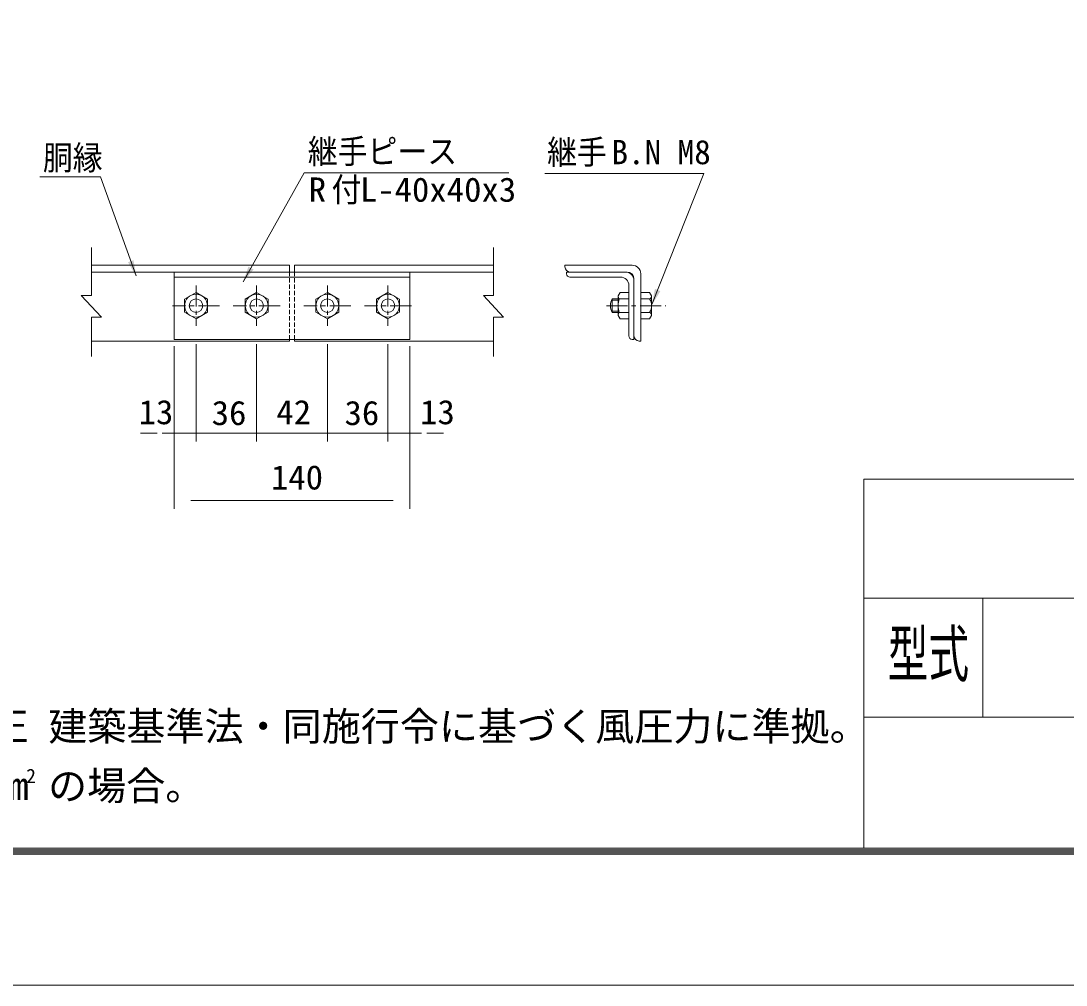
# Model space of a CAD drawing. Units: millimetres, scale not verified, with parts at other scales. Extents: x -4455 to 4455, y -3150 to 3150.
# Drawn here: x 747 to 2609, y -3150 to -1432 of the extents above; entities that cross this region are included whole.
import ezdxf
from ezdxf.enums import TextEntityAlignment as Align

# ---------------------------------------------------------------- set-up
doc = ezdxf.new("R2010")
doc.units = ezdxf.units.MM
doc.header["$LTSCALE"] = 30
doc.linetypes.add('USER1', pattern=[2, 1.25, -0.25, 0.25, -0.25])
doc.linetypes.add('USER3', pattern=[0.375, 0.25, -0.125])
doc.layers.add('0-B_7詳細', color=7, linetype='Continuous', lineweight=18)
doc.layers.add('0-F_D-TTL', color=7, linetype='Continuous', lineweight=9)
doc.layers.add('0-E_D-TTL-TXT', color=7, linetype='Continuous')
doc.styles.add('ＭＳ ゴシック', font='')
doc.styles.get('ＭＳ ゴシック').set_extended_font_data('MS Gothic')

msp = doc.modelspace()

# ---------------------------------------------------------------- linework, layer by layer
at = {"layer": '0-B_7詳細', "color": 4}
for p, q in [((872.49, -1920.9), (872.49, -1835.32)), ((1588.77, -1920.9), (1588.77, -1835.32)), ((854.49, -1920.9), (890.49, -1959.68)), ((872.49, -1920.9), (854.49, -1920.9)), ((1570.77, -1920.9), (1606.77, -1959.68)), ((1588.77, -1920.9), (1570.77, -1920.9)), ((872.49, -1959.68), (872.49, -2029.87)), ((872.49, -1959.68), (890.49, -1959.68)), ((1588.77, -1959.68), (1606.77, -1959.68)), ((1588.77, -1959.68), (1588.77, -2029.87))]:
    msp.add_line(p, q, dxfattribs=at)
at = {"layer": '0-B_7詳細', "lineweight": 9}
for p, q in [((1225.62, -1867.25), (872.49, -1867.25)), ((1588.77, -1879.25), (872.49, -1879.25)), ((1019.82, -1879.25), (1019.82, -1999.25)), ((1225.62, -1879.25), (1225.62, -1867.25)), ((1588.77, -1867.25), (1234.02, -1867.25)), ((1234.02, -1879.25), (1234.02, -1867.25)), ((1439.82, -1879.25), (1439.82, -1999.25)), ((1824.11, -1879.25), (1719.11, -1879.25)), ((1719.11, -1879.25), (1719.11, -1882.25)), ((1827.11, -1879.25), (1725.11, -1879.25)), ((1439.82, -1888.25), (1019.82, -1888.25)), ((1815.11, -1888.25), (1725.11, -1888.25)), ((1839.11, -1993.25), (1839.11, -1891.25)), ((1839.11, -1999.25), (1839.11, -1894.25)), ((1851.11, -2002.25), (1851.11, -1882.25)), ((1830.11, -1903.25), (1830.11, -1978.25)), ((1830.11, -1993.25), (1830.11, -1903.25)), ((1830.11, -1962.77), (1830.11, -1915.73)), ((1851.11, -1915.73), (1851.11, -1962.77)), ((1800.25, -1951.25), (1800.25, -1927.25)), ((1810.91, -1927.25), (1800.25, -1927.25)), ((1810.91, -1957.01), (1810.91, -1921.49)), ((1812.97, -1927.25), (1830.11, -1927.25)), ((1866.92, -1927.25), (1851.11, -1927.25)), ((1870.31, -1921.61), (1870.31, -1956.89)), ((1810.91, -1951.25), (1800.25, -1951.25)), ((1812.97, -1951.25), (1830.11, -1951.25)), ((1866.92, -1951.25), (1851.11, -1951.25)), ((1810.91, -1957.01), (1814.24, -1962.77)), ((1814.24, -1962.77), (1830.11, -1962.77)), ((1225.62, -2002.25), (872.49, -2002.25)), ((1439.82, -1999.25), (1019.82, -1999.25)), ((1225.62, -2002.25), (1225.62, -1996.25)), ((1234.02, -2002.25), (1234.02, -1996.25)), ((1588.77, -2002.25), (1234.02, -2002.25)), ((1839.11, -1999.25), (1836.11, -1999.25)), ((1851.11, -2002.25), (1848.11, -2002.25))]:
    msp.add_line(p, q, dxfattribs=at)
at = {"layer": '0-B_7詳細', "color": 3, "linetype": 'USER3'}
for p, q in [((1225.62, -1879.25), (1225.62, -1999.25)), ((1234.02, -1879.25), (1234.02, -1999.25))]:
    msp.add_line(p, q, dxfattribs=at)
at = {"layer": '0-B_7詳細', "color": 1, "linetype": 'USER1'}
for p, q in [((1058.82, -1903.31), (1058.82, -1975.05)), ((1166.82, -1903.31), (1166.82, -1975.05)), ((1292.82, -1903.31), (1292.82, -1975.05)), ((1400.82, -1903.31), (1400.82, -1975.05)), ((1100.52, -1939.25), (1016.92, -1939.25)), ((1208.52, -1939.25), (1124.92, -1939.25)), ((1334.52, -1939.25), (1250.92, -1939.25)), ((1442.52, -1939.25), (1358.92, -1939.25)), ((1789.86, -1939.25), (1895.9, -1939.25))]:
    msp.add_line(p, q, dxfattribs=at)
at = {"layer": '0-B_7詳細', "color": 1}
for p, q in [((1810.91, -1929.65), (1799.04, -1929.65)), ((1810.91, -1948.85), (1799.04, -1948.85)), ((1058.82, -2008.05), (1058.82, -2181.56)), ((1058.82, -2008.05), (1058.82, -2181.56)), ((1166.82, -2008.05), (1166.82, -2181.56)), ((1166.82, -2008.05), (1166.82, -2181.56)), ((1292.82, -2008.05), (1292.82, -2181.56)), ((1292.82, -2008.05), (1292.82, -2181.56)), ((1400.82, -2008.05), (1400.82, -2181.56)), ((1400.82, -2008.05), (1400.82, -2181.56)), ((1019.82, -2011.25), (1019.82, -2181.56)), ((1019.82, -2011.25), (1019.82, -2301.56)), ((1439.82, -2011.25), (1439.82, -2181.56)), ((1439.82, -2011.25), (1439.82, -2301.56)), ((989.82, -2166.56), (959.82, -2166.56)), ((1028.82, -2166.56), (998.82, -2166.56)), ((1058.82, -2166.56), (1019.82, -2166.56)), ((1166.82, -2166.56), (1058.82, -2166.56)), ((1088.82, -2166.56), (1118.82, -2166.56)), ((1136.82, -2166.56), (1106.82, -2166.56)), ((1166.82, -2166.56), (1292.82, -2166.56)), ((1196.82, -2166.56), (1226.82, -2166.56)), ((1262.82, -2166.56), (1232.82, -2166.56)), ((1292.82, -2166.56), (1400.82, -2166.56)), ((1322.82, -2166.56), (1352.82, -2166.56)), ((1370.82, -2166.56), (1340.82, -2166.56)), ((1400.82, -2166.56), (1439.82, -2166.56)), ((1430.82, -2166.56), (1460.82, -2166.56)), ((1469.82, -2166.56), (1499.82, -2166.56)), ((1049.82, -2286.56), (1409.82, -2286.56))]:
    msp.add_line(p, q, dxfattribs=at)
for points in [[(780.5, -1709.35), (888.42, -1709.35), (952.09, -1886.27)], [(1615.89, -1702.76), (1251.4, -1702.76), (1143.09, -1896.64)], [(1680.15, -1703.74), (1963.57, -1703.74), (1871.05, -1937.39)]]:
    msp.add_lwpolyline(points, dxfattribs=at)
at = {"layer": '0-B_7詳細', "lineweight": 9}
for points in [[(1836.11, -1867.25), (1716.11, -1867.25), (1716.11, -1870.25)], [(1810.91, -1921.49), (1814.24, -1915.73), (1830.11, -1915.73)], [(1870.31, -1921.61), (1866.92, -1915.73), (1851.11, -1915.73)], [(1870.31, -1956.89), (1866.92, -1962.77), (1851.11, -1962.77)]]:
    msp.add_lwpolyline(points, dxfattribs=at)
for points in [[(1058.82, -1915.73), (1038.46, -1927.49), (1038.46, -1951.01), (1058.82, -1962.77), (1079.19, -1951.01), (1079.19, -1927.49)], [(1166.82, -1915.73), (1146.46, -1927.49), (1146.46, -1951.01), (1166.82, -1962.77), (1187.19, -1951.01), (1187.19, -1927.49)], [(1292.82, -1915.73), (1272.46, -1927.49), (1272.46, -1951.01), (1292.82, -1962.77), (1313.19, -1951.01), (1313.19, -1927.49)], [(1400.82, -1915.73), (1380.46, -1927.49), (1380.46, -1951.01), (1400.82, -1962.77), (1421.19, -1951.01), (1421.19, -1927.49)]]:
    msp.add_lwpolyline(points, close=True, dxfattribs=at)
for centre, radius in [((1058.82, -1939.25), 20.4), ((1058.82, -1939.25), 12), ((1166.82, -1939.25), 20.4), ((1166.82, -1939.25), 12), ((1292.82, -1939.25), 20.4), ((1292.82, -1939.25), 12), ((1400.82, -1939.25), 20.4), ((1400.82, -1939.25), 12)]:
    msp.add_circle(centre, radius, dxfattribs=at)
for centre, radius, start, end in [((1725.11, -1870.25), 9, 180, 270), ((1824.11, -1894.25), 15, 0, 90), ((1827.11, -1891.25), 12, 0, 90), ((1836.11, -1882.25), 15, 0, 90), ((1725.11, -1882.25), 6, 180, 270), ((1815.11, -1903.25), 15, 0, 90), ((1815.11, -1903.25), 15, 0, 90), ((1821.04, -1939.25), 24, 150, 210), ((1820, -1921.49), 9.09, 180, 219.3382), ((1846.91, -1939.25), 36, 160.52878, 199.47122), ((1864.44, -1921.91), 5.88, 294.94299, 2.968), ((1847.41, -1939.25), 22.91, 328.40741, 31.59259), ((1820, -1957.01), 9.09, 140.6618, 180), ((1864.44, -1956.58), 5.88, 357.032, 65.05701), ((1836.11, -1993.25), 6, 180, 270), ((1848.11, -1993.25), 9, 180, 270)]:
    msp.add_arc(centre, radius, start, end, dxfattribs=at)
at = {"layer": '0-B_7詳細', "color": 1}
for points in [[(952.76, -1888.15), (937.7, -1861.69), (947.51, -1858.16)], [(1142.11, -1898.38), (1152.2, -1869.65), (1161.29, -1874.74)], [(1870.31, -1939.25), (1876.52, -1909.43), (1886.2, -1913.27)]]:
    msp.add_solid(points, dxfattribs=at)
at = {"layer": '0-F_D-TTL'}
for p, q in [((2248.64, -2248.64), (2248.64, -2906.26)), ((2248.64, -2248.64), (4157.86, -2248.64)), ((2248.64, -2460.77), (4157.86, -2460.77)), ((2460.77, -2460.77), (2460.77, -2672.91)), ((2248.64, -2672.91), (4157.86, -2672.91))]:
    msp.add_line(p, q, dxfattribs=at)
at = {"layer": '0-F_D-TTL', "color": 2, "lineweight": 18}
msp.add_lwpolyline([(-4454.85, 3150.21), (4454.85, 3150.21), (4454.85, -3150.21), (-4454.85, -3150.21)], close=True, dxfattribs=at)
at = {"layer": '0-F_D-TTL'}
for points in [[(-4168.47, 2916.87), (4168.47, 2916.87), (4168.47, -2916.87), (-4168.47, -2916.87)], [(-4165.81, 2914.21), (4165.81, 2914.21), (4165.81, -2914.21), (-4165.81, -2914.21)], [(-4163.16, 2911.56), (4163.16, 2911.56), (4163.16, -2911.56), (-4163.16, -2911.56)], [(-4160.51, 2908.91), (4160.51, 2908.91), (4160.51, -2908.91), (-4160.51, -2908.91)], [(-4157.86, 2906.26), (4157.86, 2906.26), (4157.86, -2906.26), (-4157.86, -2906.26)]]:
    msp.add_lwpolyline(points, close=True, dxfattribs=at)

# ---------------------------------------------------------------- texts
at = {"layer": '0-B_7詳細', "color": 3, "style": 'ＭＳ ゴシック'}
for s, width, p in [('継手ピース', 0.9, (1258.08, -1698.91)), ('継手', 0.9, (1684.4, -1700.15)), ('胴縁', 0.9, (785.98, -1710.17)), ('R', 1.05, (1259.65, -1767.05)), ('付', 0.9, (1300.39, -1767.05)), ('L-40x40x3', 1.05, (1350.73, -1767.05)), ('13', 1.05, (956.57, -2163.59)), ('36', 1.05, (1086.74, -2165.06)), ('42', 1.05, (1202, -2163.59)), ('36', 1.05, (1323.4, -2165.06)), ('13', 1.05, (1458.08, -2163.59)), ('140', 1.05, (1192.32, -2279.89))]:
    msp.add_text(s, height=43.33, dxfattribs=dict(at, width=width)).set_placement(p, align=Align.BOTTOM_LEFT)
msp.add_text('B.N M8', height=43.33, dxfattribs=at).set_placement((1799.11, -1700.15), align=Align.BOTTOM_LEFT)
at = {"layer": '0-E_D-TTL-TXT', "style": 'ＭＳ ゴシック', "width": 0.65}
msp.add_text('型式', height=81.64, dxfattribs=at).set_placement((2291.35, -2624.97), align=Align.BOTTOM_LEFT)
at = {"layer": '0-E_D-TTL-TXT', "style": 'ＭＳ ゴシック'}
for s, height, p in [('（設計条件）風荷重：昭和57年改正 建築基準法・同施行令に基づく風圧力に準拠。', 51.03, (-352.62, -2729.76)), ('（基礎条件）長期許容地耐力98kN/m の場合。', 51.03, (-352.62, -2835.83)), ('2', 25.51, (756.29, -2797.85))]:
    msp.add_text(s, height=height, dxfattribs=at).set_placement(p, align=Align.BOTTOM_LEFT)

doc.saveas('drawing.dxf')
